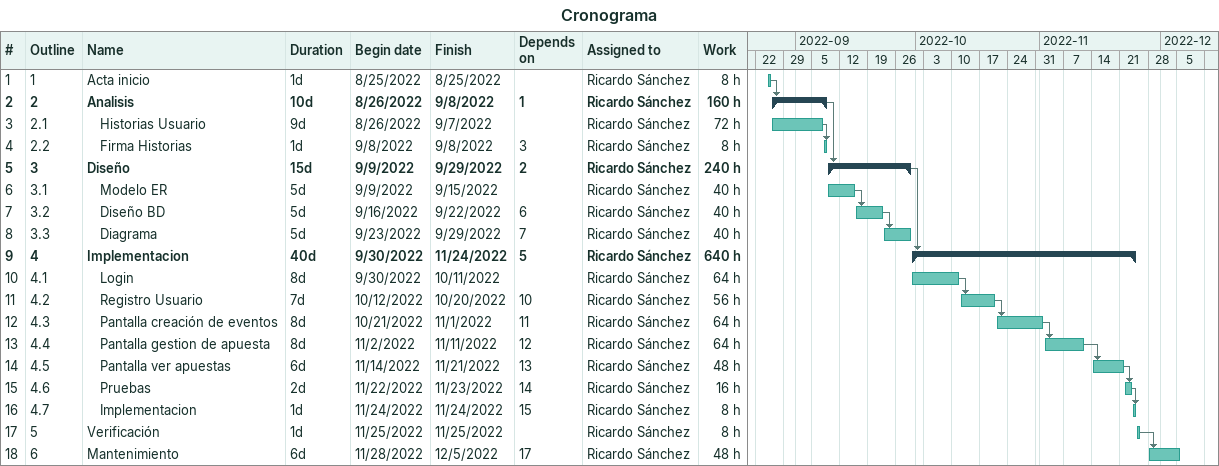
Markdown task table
Cronograma

| ID | WBS | Task | Duration | Start | Finish | Predecessors | Resources | Work (h) |
|---|---|---|---|---|---|---|---|---|
| 1 | 1 | Acta inicio | 1d | 2022-08-25 | 2022-08-25 |  | Ricardo Sánchez | 8 |
| 2 | 2 | **Analisis** | 10d | 2022-08-26 | 2022-09-08 | 1 | Ricardo Sánchez | 160 |
| 3 | 2.1 | Historias Usuario | 9d | 2022-08-26 | 2022-09-07 |  | Ricardo Sánchez | 72 |
| 4 | 2.2 | Firma Historias | 1d | 2022-09-08 | 2022-09-08 | 3 | Ricardo Sánchez | 8 |
| 5 | 3 | **Diseño** | 15d | 2022-09-09 | 2022-09-29 | 2 | Ricardo Sánchez | 240 |
| 6 | 3.1 | Modelo ER | 5d | 2022-09-09 | 2022-09-15 |  | Ricardo Sánchez | 40 |
| 7 | 3.2 | Diseño BD | 5d | 2022-09-16 | 2022-09-22 | 6 | Ricardo Sánchez | 40 |
| 8 | 3.3 | Diagrama | 5d | 2022-09-23 | 2022-09-29 | 7 | Ricardo Sánchez | 40 |
| 9 | 4 | **Implementacion** | 40d | 2022-09-30 | 2022-11-24 | 5 | Ricardo Sánchez | 640 |
| 10 | 4.1 | Login | 8d | 2022-09-30 | 2022-10-11 |  | Ricardo Sánchez | 64 |
| 11 | 4.2 | Registro Usuario | 7d | 2022-10-12 | 2022-10-20 | 10 | Ricardo Sánchez | 56 |
| 12 | 4.3 | Pantalla creación de eventos | 8d | 2022-10-21 | 2022-11-01 | 11 | Ricardo Sánchez | 64 |
| 13 | 4.4 | Pantalla gestion de apuesta | 8d | 2022-11-02 | 2022-11-11 | 12 | Ricardo Sánchez | 64 |
| 14 | 4.5 | Pantalla ver apuestas | 6d | 2022-11-14 | 2022-11-21 | 13 | Ricardo Sánchez | 48 |
| 15 | 4.6 | Pruebas | 2d | 2022-11-22 | 2022-11-23 | 14 | Ricardo Sánchez | 16 |
| 16 | 4.7 | Implementacion | 1d | 2022-11-24 | 2022-11-24 | 15 | Ricardo Sánchez | 8 |
| 17 | 5 | Verificación | 1d | 2022-11-25 | 2022-11-25 |  | Ricardo Sánchez | 8 |
| 18 | 6 | Mantenimiento | 6d | 2022-11-28 | 2022-12-05 | 17 | Ricardo Sánchez | 48 |
